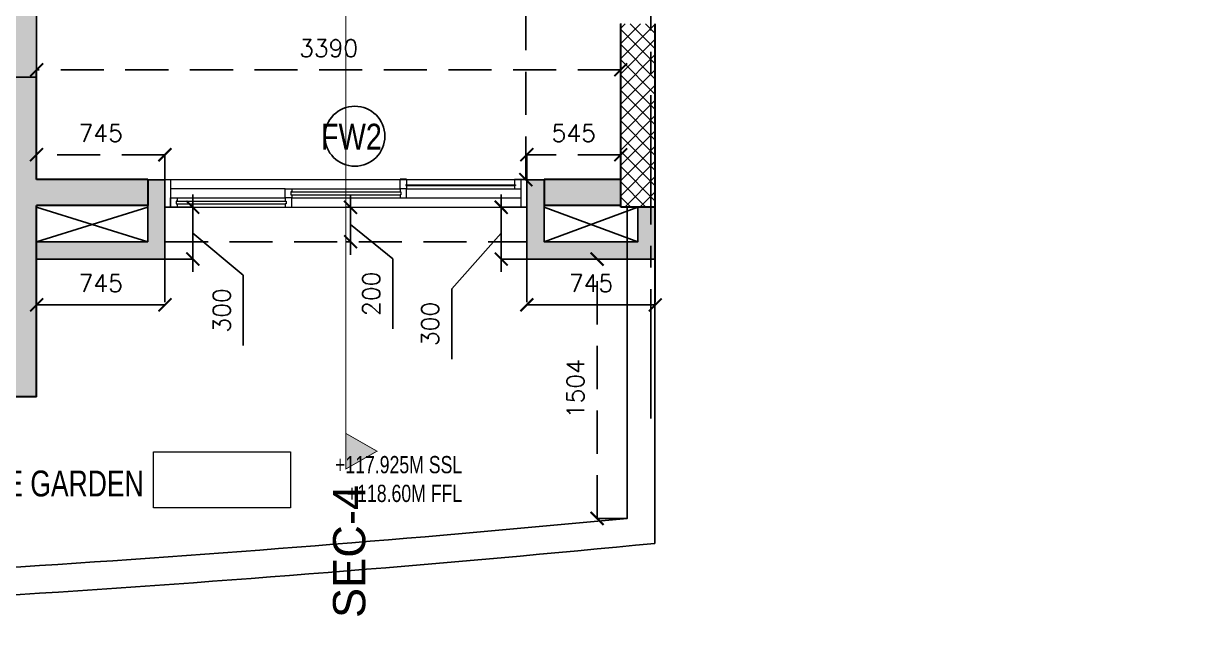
# Model space of a CAD drawing. Header units: millimetres. Extents: x 1180970 to 1231451, y -5737889 to -5695638.
# Drawn here: x 1213337 to 1220212, y -5729997 to -5726520 of the extents above; entities that cross this region are included whole.
import ezdxf
from ezdxf.enums import TextEntityAlignment as Align

# ---------------------------------------------------------------- set-up
doc = ezdxf.new("R2010")
doc.units = ezdxf.units.MM
doc.header["$LTSCALE"] = 1000
doc.header["$MEASUREMENT"] = 0
for name, pattern in [('1BHK-A$0$AUDIT_D_120904163729-0', [0]), ('AUDIT_D_120904163729-0', [0]), ('T8(T9 IS SIMILAR) - GROUND FLOOR - DIMENSION & TEXTING$0$HIDDEN', [0.375, 0.25, -0.125]), ('T8(T9 IS SIMILAR) - GROUND FLOOR ELEVATION$0$AUDIT_D_120904163729-0', [0]), ('T8(T9 IS SIMILAR) - GROUND FLOOR ELEVATION$1$HIDDEN', [0.375, 0.25, -0.125]), ('T8_PROFILE SECTIONS$0$HIDDEN', [0.375, 0.25, -0.125]), ('T8_PROFILE SECTIONS$0$PHANTOM2', [1.25, 0.625, -0.125, 0.125, -0.125, 0.125, -0.125]), ('T8_REFUGE COLUMNS$0$CENTER2', [1.125, 0.75, -0.125, 0.125, -0.125])]:
    doc.linetypes.add(name, pattern=pattern)
doc.layers.get('0').update_dxf_attribs({"linetype": 'AUDIT_D_120904163729-0'})
for name, color, linetype, lineweight in [('$0$a-Text', 4, 'Continuous', 0), ('1BHK-A$0$A-WALL- 160', 6, 'Continuous', 30), ('1BHK-A$0$Window', 4, 'Continuous', 20), ('T8(T9 IS SIMILAR) - GROUND FLOOR - DIMENSION & TEXTING$0$R0-18-10-2014-T1-1st Podium Floor Plan$0$Text', 2, 'Continuous', 0), ('T8(T9 IS SIMILAR) - GROUND FLOOR$0$D&W', 8, 'Continuous', 25)]:
    doc.layers.add(name, color=color, linetype=linetype, lineweight=lineweight)
for name, color, linetype in [('1BHK-A$0$A-HATCH -160', 251, '1BHK-A$0$AUDIT_D_120904163729-0'), ('A-GARDEN PARTITION', 1, 'Continuous'), ('T8(T9 IS SIMILAR) - GROUND FLOOR - DIMENSION & TEXTING$0$A-DIMENSIONS', 2, 'T8(T9 IS SIMILAR) - GROUND FLOOR - DIMENSION & TEXTING$0$HIDDEN'), ('T8(T9 IS SIMILAR) - GROUND FLOOR - DIMENSION & TEXTING$0$a-window-no', 125, 'Continuous'), ('T8(T9 IS SIMILAR) - GROUND FLOOR ELEVATION$0$A-DIM', 1, 'T8(T9 IS SIMILAR) - GROUND FLOOR ELEVATION$0$AUDIT_D_120904163729-0'), ('T8(T9 IS SIMILAR) - GROUND FLOOR ELEVATION$0$A-WALL HATCH', 252, 'T8(T9 IS SIMILAR) - GROUND FLOOR ELEVATION$0$AUDIT_D_120904163729-0'), ('T8(T9 IS SIMILAR) - GROUND FLOOR ELEVATION$0$A-WALL-FEATURES', 6, 'T8(T9 IS SIMILAR) - GROUND FLOOR ELEVATION$0$AUDIT_D_120904163729-0'), ('T8_PROFILE SECTIONS$0$A-PROFILE SECTIONS', 81, 'T8_PROFILE SECTIONS$0$PHANTOM2'), ('T8_REFUGE COLUMNS$0$A-CENTERLINE', 193, 'T8_REFUGE COLUMNS$0$CENTER2'), ('T8_REFUGE COLUMNS$0$A-RCC COLS', 3, 'Continuous')]:
    doc.layers.add(name, color=color, linetype=linetype)
doc.layers.add('T8_REFUGE COLUMNS$0$COL-HATCH', color=7, linetype='Continuous', lineweight=25, true_color=0xa3a3a3)
doc.styles.add('$0$ARIAL ARROW', font='swisscl.ttf')
doc.styles.add('T8(T9 IS SIMILAR) - GROUND FLOOR - DIMENSION & TEXTING$0$ARIAL ARROW', font='swisscl.ttf')
doc.styles.add('T8(T9 IS SIMILAR) - GROUND FLOOR - DIMENSION & TEXTING$0$LODHA STANDERD', font='sanss___.ttf')
doc.styles.add('T8(T9 IS SIMILAR) - GROUND FLOOR - DIMENSION & TEXTING$0$Romans 1', font='romans.shx', dxfattribs={"height": 100})
doc.styles.add('T8(T9 IS SIMILAR) - GROUND FLOOR ELEVATION$0$Romans 1', font='romans.shx', dxfattribs={"height": 100})
doc.styles.add('T8_PROFILE SECTIONS$0$arial', font='sanss___.ttf')
doc.dimstyles.new('T8(T9 IS SIMILAR) - GROUND FLOOR - DIMENSION & TEXTING$0$ALPINE S', dxfattribs={"dimscale": 0, "dimtxt": 100, "dimasz": 75, "dimexe": 0, "dimexo": 0, "dimgap": 75, "dimtad": 1, "dimdec": 0, "dimzin": 0, "dimdsep": 46, "dimtxsty": 'T8(T9 IS SIMILAR) - GROUND FLOOR - DIMENSION & TEXTING$0$Romans 1', "dimblk": 'T8(T9 IS SIMILAR) - GROUND FLOOR - DIMENSION & TEXTING$0$_ArchTick', "dimcen": 0.09, "dimclrd": 256, "dimclre": 256, "dimclrt": 7, "dimadec": 0, "dimazin": 0, "dimtfac": 1, "dimtdec": 0, "dimtofl": 0, "dimtmove": 1, "dimatfit": 0, "dimldrblk": 'T8(T9 IS SIMILAR) - GROUND FLOOR - DIMENSION & TEXTING$0$_Open90', "dimfxl": 1, "dimtolj": 1, "dimtzin": 0, "dimarcsym": 0})
doc.dimstyles.new('T8(T9 IS SIMILAR) - GROUND FLOOR ELEVATION$0$ALPINE S', dxfattribs={"dimscale": 0, "dimtxt": 100, "dimasz": 75, "dimexe": 0, "dimexo": 0, "dimgap": 75, "dimtad": 1, "dimdec": 0, "dimzin": 0, "dimdsep": 46, "dimtxsty": 'T8(T9 IS SIMILAR) - GROUND FLOOR ELEVATION$0$Romans 1', "dimblk": 'T8(T9 IS SIMILAR) - GROUND FLOOR ELEVATION$0$_ArchTick', "dimcen": 0.09, "dimclrd": 256, "dimclre": 256, "dimclrt": 7, "dimadec": 0, "dimazin": 0, "dimtfac": 1, "dimtdec": 0, "dimtofl": 0, "dimtmove": 1, "dimatfit": 0, "dimldrblk": 'T8(T9 IS SIMILAR) - GROUND FLOOR ELEVATION$0$_Open90', "dimfxl": 1, "dimtolj": 1, "dimtzin": 0, "dimarcsym": 0})

# ---------------------------------------------------------------- blocks, each defined once
blk = doc.blocks.new('1BHK-A$0$2100')
at = {"layer": '1BHK-A$0$Window', "color": 1, "lineweight": 13}
for p, q in [((1150876.5, -5693344.1), (1148842.5, -5693344.1)), ((1149507.5, -5693344.1), (1148880, -5693344.1)), ((1149507.5, -5693397.4), (1148880, -5693397.4)), ((1150173.7, -5693397.4), (1149545, -5693397.4)), ((1150211.2, -5693397.4), (1150876.5, -5693397.4)), ((1149507.5, -5693450.8), (1148842.5, -5693450.8)), ((1150173.7, -5693450.8), (1149545, -5693450.8)), ((1150839, -5693450.8), (1150211.2, -5693450.8)), ((1150173.7, -5693504.1), (1148842.5, -5693504.1)), ((1150839, -5693504.1), (1150211.2, -5693504.1))]:
    blk.add_line(p, q, dxfattribs=at)
at = {"layer": '1BHK-A$0$Window', "color": 5, "lineweight": 13}
for p, q in [((1149507.5, -5693374.4), (1148880, -5693374.4)), ((1149507.5, -5693378.9), (1148880, -5693378.9)), ((1150173.7, -5693416), (1149545, -5693416)), ((1150173.7, -5693432.2), (1149545, -5693432.2)), ((1150839, -5693469.3), (1150211.2, -5693469.3)), ((1150839, -5693485.5), (1150211.2, -5693485.5))]:
    blk.add_line(p, q, dxfattribs=at)
at = {"layer": '1BHK-A$0$Window', "color": 4, "lineweight": 13}
for points in [[(1148842.5, -5693344.1), (1148809.5, -5693344.1), (1148809.5, -5693504.1), (1148842.5, -5693504.1)], [(1148880, -5693378.9), (1148880, -5693397.4), (1148842.5, -5693397.4), (1148842.5, -5693344.1), (1148880, -5693344.1), (1148880, -5693374.4), (1148875.5, -5693374.4), (1148875.5, -5693378.9)], [(1149507.5, -5693378.9), (1149507.5, -5693397.4), (1149545, -5693397.4), (1149545, -5693344.1), (1149507.5, -5693344.1), (1149507.5, -5693374.4), (1149512, -5693374.4), (1149512, -5693378.9)], [(1150909.5, -5693344.1), (1150876.5, -5693344.1), (1150876.5, -5693504.1), (1150909.5, -5693504.1)], [(1149545, -5693432.2), (1149545, -5693450.8), (1149507.5, -5693450.8), (1149507.5, -5693397.4), (1149545, -5693397.4), (1149545, -5693416), (1149540.5, -5693416), (1149540.5, -5693432.2)], [(1150173.7, -5693432.2), (1150173.7, -5693450.8), (1150211.2, -5693450.8), (1150211.2, -5693397.4), (1150173.7, -5693397.4), (1150173.7, -5693416), (1150178.2, -5693416), (1150178.2, -5693432.2)], [(1150211.2, -5693485.5), (1150211.2, -5693504.1), (1150173.7, -5693504.1), (1150173.7, -5693450.8), (1150211.2, -5693450.8), (1150211.2, -5693469.3), (1150206.7, -5693469.3), (1150206.7, -5693485.5)], [(1150839, -5693485.5), (1150839, -5693504.1), (1150876.5, -5693504.1), (1150876.5, -5693450.8), (1150839, -5693450.8), (1150839, -5693469.3), (1150843.5, -5693469.3), (1150843.5, -5693485.5)]]:
    blk.add_lwpolyline(points, close=True, dxfattribs=at)
blk = doc.blocks.new('1BHK-A')
at = {"layer": '1BHK-A$0$A-HATCH -160', "linetype": 'ByBlock'}
h = blk.add_hatch(dxfattribs=at)
h.set_pattern_fill('HEX', color=256, scale=150)
h.paths.add_polyline_path([(1144639.9, -5727571.2), (1144639.7, -5727421.2), (1144639.8, -5727421.2), (1144639.8, -5726805.6), (1144799.8, -5726805.6), (1144799.5, -5728524.6), (1145269.9, -5728524.6), (1145269.9, -5728684.6), (1144639.5, -5728684.6), (1144639.7, -5727571.2)])
h.paths.add_polyline_path([(1147369.9, -5728524.6), (1147999.5, -5728524.6), (1147999.5, -5728684.6), (1147369.9, -5728684.6)])
h.paths.add_polyline_path([(1148299.5, -5724624.6), (1150189.8, -5724624.6), (1150189.8, -5722879.6), (1150039.8, -5722879.6), (1150039.8, -5724474.5), (1148299.5, -5724474.5)])
h.paths.add_polyline_path([(1150039.7, -5719224.6), (1150189.8, -5719224.6), (1150189.8, -5721774.6), (1150039.7, -5721774.6)])
h.paths.add_polyline_path([(1144599.6, -5723174.6), (1144759.6, -5723174.6), (1144759.6, -5723314.6), (1145789.5, -5723314.6), (1145789.5, -5723174.6), (1145949.5, -5723174.6), (1145949.5, -5723474.6), (1144599.6, -5723474.4)])
h.paths.add_polyline_path([(1144599.6, -5721924.6), (1144759.6, -5721924.6), (1144759.6, -5722524.6), (1144599.6, -5722524.6)])
h.paths.add_polyline_path([(1145549.4, -5721834.8), (1145789.5, -5721834.8), (1145789.5, -5722524.6), (1145949.5, -5722524.6), (1145949.5, -5721924.7), (1145789.5, -5721924.5), (1145789.5, -5721674.6), (1145549.4, -5721674.6)])
h = blk.add_hatch(dxfattribs=at)
h.set_pattern_fill('ANSI37', color=256, scale=500)
h.set_pattern_definition([(45, (0, -0.906), (-44.1941738, 44.1941738), []), (135, (0, -0.906), (-44.1941738, -44.1941738), [])])
h.paths.add_polyline_path([(1141249.5, -5723474.6), (1141899.2, -5723474.6), (1141899.2, -5723274.6), (1141249.5, -5723274.6)])
h.paths.add_polyline_path([(1141049.8, -5726520.2), (1141249.8, -5726520.2), (1141249.8, -5727581.2), (1141049.8, -5727581.2)])
h.paths.add_polyline_path([(1148199.5, -5727009.5), (1147999.5, -5727009.5), (1147999.5, -5728684.6), (1148199.5, -5728684.6)])
h = blk.add_hatch(dxfattribs=at)
h.set_pattern_fill('HEX', color=256, scale=150)
h.set_pattern_definition([(0, (-9e-05, 0.28), (0, 32.47595264), [18.75, -37.5]), (120, (-9e-05, 0.28), (-28.125, -16.23797632), [18.75, -37.5]), (60, (18.75, 0.28), (-28.125, 16.23797632), [18.75, -37.5])])
h.paths.add_polyline_path([(1143995, -5727424), (1144639.8, -5727424), (1144639.8, -5727574), (1143995, -5727574)])
h.paths.add_polyline_path([(1141695, -5727424), (1141249.5, -5727424), (1141249.5, -5727574), (1141695, -5727574)])
at = {"layer": '1BHK-A$0$A-WALL- 160', "linetype": 'ByBlock'}
for p, q in [((1141049.5, -5727584, 0.7), (1141049.5, -5726520.2)), ((1141249.5, -5727584, 0.7), (1141249.5, -5726520.2)), ((1144639.8, -5727424), (1144639.8, -5726805.6)), ((1141249.5, -5727424), (1141695, -5727424)), ((1141695, -5727424), (1141695, -5727574)), ((1142493, -5727424), (1142530.5, -5727424)), ((1143995, -5727424), (1144639.8, -5727424)), ((1143995, -5727424), (1143995.1, -5727574)), ((1141049.5, -5727584, 0.7), (1141249.5, -5727584, 0.7)), ((1141249.5, -5727574, 0.7), (1141695, -5727574)), ((1143995.1, -5727574), (1144639.5, -5727574)), ((1144639.5, -5728684.6), (1144639.5, -5727574)), ((1144639.5, -5728684.6), (1145269.9, -5728684.6))]:
    blk.add_line(p, q, dxfattribs=at)
blk.add_blockref('1BHK-A$0$2100', (-7014.5, -34079.9, 0.7), dxfattribs=at)
blk = doc.blocks.new('T8_REFUGE COLUMNS')
at = {"layer": 'T8_REFUGE COLUMNS$0$COL-HATCH', "linetype": 'ByBlock'}
h = blk.add_hatch(color=256, dxfattribs=at)
h.dxf.hatch_style = 1
h.paths.add_polyline_path([(1213162.1, -5726829.9), (1213412.1, -5726829.9), (1213412.1, -5724474.9), (1213162.1, -5724474.9)])
at = {"layer": 'T8_REFUGE COLUMNS$0$A-CENTERLINE'}
blk.add_line((1216977.1, -5728808.5), (1216977.1, -5698299.6), dxfattribs=at)
at = {"layer": 'T8_REFUGE COLUMNS$0$A-RCC COLS', "linetype": 'ByBlock'}
blk.add_lwpolyline([(1213162.1, -5726829.9), (1213412.1, -5726829.9), (1213412.1, -5724474.9), (1213162.1, -5724474.9)], close=True, dxfattribs=at)
blk = doc.blocks.new('T8(T9 IS SIMILAR) - GROUND FLOOR ELEVATION$0$_ArchTick')
at = {"color": 0, "linetype": 'ByBlock', "const_width": 0.15}
blk.add_lwpolyline([(-0.5, -0.5), (0.5, 0.5)], dxfattribs=at)
blk = doc.blocks.new('*D352')
at = {"layer": 'T8(T9 IS SIMILAR) - GROUND FLOOR ELEVATION$0$A-DIM', "lineweight": -2, "transparency": 16777216}
for p, q in [((1214318.2, -5727584.6), (1214318.2, -5727509.6)), ((1214318.2, -5727884.6), (1214318.2, -5727584.6)), ((1214318.2, -5727734.6), (1214611.7, -5727979)), ((1214318.2, -5727884.6), (1214318.2, -5727959.6)), ((1214611.7, -5727979), (1214611.7, -5728386.1))]:
    blk.add_line(p, q, dxfattribs=at)
at = {"layer": 'T8(T9 IS SIMILAR) - GROUND FLOOR ELEVATION$0$A-DIM', "linetype": 'T8(T9 IS SIMILAR) - GROUND FLOOR ELEVATION$1$HIDDEN', "lineweight": -2, "transparency": 16777216}
for p, q in [((1214156.8, -5727584.6), (1214318.2, -5727584.6)), ((1214156.8, -5727884.6), (1214318.2, -5727884.6))]:
    blk.add_line(p, q, dxfattribs=at)
at = {"layer": 'T8(T9 IS SIMILAR) - GROUND FLOOR ELEVATION$0$A-DIM', "linetype": 'ByBlock', "lineweight": -2, "transparency": 16777216, "xscale": 75, "yscale": 75, "zscale": 75}
for p, rotation in [((1214318.2, -5727584.6), 270), ((1214318.2, -5727884.6), 90)]:
    blk.add_blockref('T8(T9 IS SIMILAR) - GROUND FLOOR ELEVATION$0$_ArchTick', p, dxfattribs=dict(at, rotation=rotation))
at = {"layer": 'T8(T9 IS SIMILAR) - GROUND FLOOR ELEVATION$0$A-DIM', "color": 7, "linetype": 'ByBlock', "transparency": 16777216, "insert": (1214486.7, -5728182.6), "char_height": 100, "attachment_point": 5, "rotation": 90, "style": 'T8(T9 IS SIMILAR) - GROUND FLOOR ELEVATION$0$Romans 1'}
blk.add_mtext('\\A1;300', dxfattribs=at)
blk = doc.blocks.new('T8(T9 IS SIMILAR) - GROUND FLOOR ELEVATION$0$_Open90')
at = {"color": 0, "linetype": 'ByBlock', "lineweight": -2}
for p, q in [((0, 0), (-1, 0)), ((-0.5, 0.5), (0, 0)), ((0, 0), (-0.5, -0.5))]:
    blk.add_line(p, q, dxfattribs=at)
blk = doc.blocks.new('*D353')
at = {"layer": 'T8(T9 IS SIMILAR) - GROUND FLOOR ELEVATION$0$A-DIM', "lineweight": -2, "transparency": 16777216}
for p, q in [((1215233.8, -5727584.6), (1215233.8, -5727509.6)), ((1215233.8, -5727784.6), (1215233.8, -5727584.6)), ((1215233.8, -5727684.6), (1215479.2, -5727882.7)), ((1215233.8, -5727784.6), (1215233.8, -5727859.6)), ((1215479.2, -5727882.7), (1215479.2, -5728289.8))]:
    blk.add_line(p, q, dxfattribs=at)
at = {"layer": 'T8(T9 IS SIMILAR) - GROUND FLOOR ELEVATION$0$A-DIM', "linetype": 'T8(T9 IS SIMILAR) - GROUND FLOOR ELEVATION$1$HIDDEN', "lineweight": -2, "transparency": 16777216}
for p, q in [((1215206.8, -5727584.6), (1215233.8, -5727584.6)), ((1215206.8, -5727784.6), (1215233.8, -5727784.6))]:
    blk.add_line(p, q, dxfattribs=at)
at = {"layer": 'T8(T9 IS SIMILAR) - GROUND FLOOR ELEVATION$0$A-DIM', "linetype": 'ByBlock', "lineweight": -2, "transparency": 16777216, "xscale": 75, "yscale": 75, "zscale": 75}
for p, rotation in [((1215233.8, -5727584.6), 270), ((1215233.8, -5727784.6), 90)]:
    blk.add_blockref('T8(T9 IS SIMILAR) - GROUND FLOOR ELEVATION$0$_ArchTick', p, dxfattribs=dict(at, rotation=rotation))
at = {"layer": 'T8(T9 IS SIMILAR) - GROUND FLOOR ELEVATION$0$A-DIM', "color": 7, "linetype": 'ByBlock', "transparency": 16777216, "insert": (1215354.2, -5728086.2), "char_height": 100, "attachment_point": 5, "rotation": 90, "style": 'T8(T9 IS SIMILAR) - GROUND FLOOR ELEVATION$0$Romans 1'}
blk.add_mtext('\\A1;200', dxfattribs=at)
blk = doc.blocks.new('*D354')
at = {"layer": 'T8(T9 IS SIMILAR) - GROUND FLOOR ELEVATION$0$A-DIM', "linetype": 'T8(T9 IS SIMILAR) - GROUND FLOOR ELEVATION$1$HIDDEN', "lineweight": -2, "transparency": 16777216}
for p, q in [((1213412.3, -5727884.6), (1213412.3, -5728150.3)), ((1214156.8, -5727884.6), (1214156.8, -5728150.3))]:
    blk.add_line(p, q, dxfattribs=at)
at = {"layer": 'T8(T9 IS SIMILAR) - GROUND FLOOR ELEVATION$0$A-DIM', "lineweight": -2, "transparency": 16777216}
blk.add_line((1213412.3, -5728150.3), (1214156.8, -5728150.3), dxfattribs=at)
at = {"layer": 'T8(T9 IS SIMILAR) - GROUND FLOOR ELEVATION$0$A-DIM', "linetype": 'ByBlock', "lineweight": -2, "transparency": 16777216, "xscale": 75, "yscale": 75, "zscale": 75, "rotation": 180}
blk.add_blockref('T8(T9 IS SIMILAR) - GROUND FLOOR ELEVATION$0$_ArchTick', (1213412.3, -5728150.3), dxfattribs=at)
at = {"layer": 'T8(T9 IS SIMILAR) - GROUND FLOOR ELEVATION$0$A-DIM', "linetype": 'ByBlock', "lineweight": -2, "transparency": 16777216, "xscale": 75, "yscale": 75, "zscale": 75}
blk.add_blockref('T8(T9 IS SIMILAR) - GROUND FLOOR ELEVATION$0$_ArchTick', (1214156.8, -5728150.3), dxfattribs=at)
at = {"layer": 'T8(T9 IS SIMILAR) - GROUND FLOOR ELEVATION$0$A-DIM', "color": 7, "linetype": 'ByBlock', "transparency": 16777216, "insert": (1213784.5, -5728025.3), "char_height": 100, "attachment_point": 5, "style": 'T8(T9 IS SIMILAR) - GROUND FLOOR ELEVATION$0$Romans 1'}
blk.add_mtext('\\A1;745', dxfattribs=at)
blk = doc.blocks.new('*D355')
at = {"layer": 'T8(T9 IS SIMILAR) - GROUND FLOOR ELEVATION$0$A-DIM', "linetype": 'T8(T9 IS SIMILAR) - GROUND FLOOR ELEVATION$1$HIDDEN', "lineweight": -2, "transparency": 16777216}
for p, q in [((1216256.8, -5727884.6), (1216256.8, -5728150.3)), ((1217001.9, -5727884.6), (1217001.9, -5728150.3))]:
    blk.add_line(p, q, dxfattribs=at)
at = {"layer": 'T8(T9 IS SIMILAR) - GROUND FLOOR ELEVATION$0$A-DIM', "lineweight": -2, "transparency": 16777216}
blk.add_line((1216256.8, -5728150.3), (1217001.9, -5728150.3), dxfattribs=at)
at = {"layer": 'T8(T9 IS SIMILAR) - GROUND FLOOR ELEVATION$0$A-DIM', "linetype": 'ByBlock', "lineweight": -2, "transparency": 16777216, "xscale": 75, "yscale": 75, "zscale": 75, "rotation": 180}
blk.add_blockref('T8(T9 IS SIMILAR) - GROUND FLOOR ELEVATION$0$_ArchTick', (1216256.8, -5728150.3), dxfattribs=at)
at = {"layer": 'T8(T9 IS SIMILAR) - GROUND FLOOR ELEVATION$0$A-DIM', "linetype": 'ByBlock', "lineweight": -2, "transparency": 16777216, "xscale": 75, "yscale": 75, "zscale": 75}
blk.add_blockref('T8(T9 IS SIMILAR) - GROUND FLOOR ELEVATION$0$_ArchTick', (1217001.9, -5728150.3), dxfattribs=at)
at = {"layer": 'T8(T9 IS SIMILAR) - GROUND FLOOR ELEVATION$0$A-DIM', "color": 7, "linetype": 'ByBlock', "transparency": 16777216, "insert": (1216629.4, -5728025.3), "char_height": 100, "attachment_point": 5, "style": 'T8(T9 IS SIMILAR) - GROUND FLOOR ELEVATION$0$Romans 1'}
blk.add_mtext('\\A1;745', dxfattribs=at)
blk = doc.blocks.new('*D356')
at = {"layer": 'T8(T9 IS SIMILAR) - GROUND FLOOR ELEVATION$0$A-DIM', "lineweight": -2, "transparency": 16777216}
for p, q in [((1216108.5, -5727584.6), (1216108.5, -5727509.6)), ((1216108.5, -5727584.6), (1216108.5, -5727884.6)), ((1216108.5, -5727734.6), (1215821, -5728057.6)), ((1216108.5, -5727884.6), (1216108.5, -5727959.6)), ((1215821, -5728057.6), (1215821, -5728464.7))]:
    blk.add_line(p, q, dxfattribs=at)
at = {"layer": 'T8(T9 IS SIMILAR) - GROUND FLOOR ELEVATION$0$A-DIM', "linetype": 'T8(T9 IS SIMILAR) - GROUND FLOOR ELEVATION$1$HIDDEN', "lineweight": -2, "transparency": 16777216}
for p, q in [((1216256.8, -5727584.6), (1216108.5, -5727584.6)), ((1216256.8, -5727884.6), (1216108.5, -5727884.6))]:
    blk.add_line(p, q, dxfattribs=at)
at = {"layer": 'T8(T9 IS SIMILAR) - GROUND FLOOR ELEVATION$0$A-DIM', "linetype": 'ByBlock', "lineweight": -2, "transparency": 16777216, "xscale": 75, "yscale": 75, "zscale": 75}
for p, rotation in [((1216108.5, -5727584.6), 270), ((1216108.5, -5727884.6), 90)]:
    blk.add_blockref('T8(T9 IS SIMILAR) - GROUND FLOOR ELEVATION$0$_ArchTick', p, dxfattribs=dict(at, rotation=rotation))
at = {"layer": 'T8(T9 IS SIMILAR) - GROUND FLOOR ELEVATION$0$A-DIM', "color": 7, "linetype": 'ByBlock', "transparency": 16777216, "insert": (1215696, -5728261.1), "char_height": 100, "attachment_point": 5, "rotation": 90, "style": 'T8(T9 IS SIMILAR) - GROUND FLOOR ELEVATION$0$Romans 1'}
blk.add_mtext('\\A1;300', dxfattribs=at)
blk = doc.blocks.new('T8(T9 IS SIMILAR) - GROUND FLOOR - DIMENSION & TEXTING$0$_ArchTick')
at = {"color": 0, "linetype": 'ByBlock', "const_width": 0.15}
blk.add_lwpolyline([(-0.5, -0.5), (0.5, 0.5)], dxfattribs=at)
blk = doc.blocks.new('*D740')
at = {"layer": 'T8(T9 IS SIMILAR) - GROUND FLOOR - DIMENSION & TEXTING$0$A-DIMENSIONS', "linetype": 'T8(T9 IS SIMILAR) - GROUND FLOOR - DIMENSION & TEXTING$0$HIDDEN', "lineweight": -2, "transparency": 16777216}
for p, q in [((1216256.9, -5727424.3), (1216256.9, -5727279.7)), ((1216802, -5727424.3), (1216802, -5727279.7))]:
    blk.add_line(p, q, dxfattribs=at)
at = {"layer": 'T8(T9 IS SIMILAR) - GROUND FLOOR - DIMENSION & TEXTING$0$A-DIMENSIONS', "lineweight": -2, "transparency": 16777216}
blk.add_line((1216802, -5727279.7), (1216256.9, -5727279.7), dxfattribs=at)
at = {"layer": 'T8(T9 IS SIMILAR) - GROUND FLOOR - DIMENSION & TEXTING$0$A-DIMENSIONS', "linetype": 'ByBlock', "lineweight": -2, "transparency": 16777216, "xscale": 75, "yscale": 75, "zscale": 75, "rotation": 180}
blk.add_blockref('T8(T9 IS SIMILAR) - GROUND FLOOR - DIMENSION & TEXTING$0$_ArchTick', (1216256.9, -5727279.7), dxfattribs=at)
at = {"layer": 'T8(T9 IS SIMILAR) - GROUND FLOOR - DIMENSION & TEXTING$0$A-DIMENSIONS', "linetype": 'ByBlock', "lineweight": -2, "transparency": 16777216, "xscale": 75, "yscale": 75, "zscale": 75}
blk.add_blockref('T8(T9 IS SIMILAR) - GROUND FLOOR - DIMENSION & TEXTING$0$_ArchTick', (1216802, -5727279.7), dxfattribs=at)
at = {"layer": 'T8(T9 IS SIMILAR) - GROUND FLOOR - DIMENSION & TEXTING$0$A-DIMENSIONS', "color": 7, "linetype": 'ByBlock', "transparency": 16777216, "insert": (1216529.4, -5727154.7), "char_height": 100, "attachment_point": 5, "style": 'T8(T9 IS SIMILAR) - GROUND FLOOR - DIMENSION & TEXTING$0$Romans 1'}
blk.add_mtext('\\A1;545', dxfattribs=at)
blk = doc.blocks.new('T8(T9 IS SIMILAR) - GROUND FLOOR - DIMENSION & TEXTING$0$_Open90')
at = {"color": 0, "linetype": 'ByBlock', "lineweight": -2}
for p, q in [((0, 0), (-1, 0)), ((-0.5, 0.5), (0, 0)), ((0, 0), (-0.5, -0.5))]:
    blk.add_line(p, q, dxfattribs=at)
blk = doc.blocks.new('*D741')
at = {"layer": 'T8(T9 IS SIMILAR) - GROUND FLOOR - DIMENSION & TEXTING$0$A-DIMENSIONS', "linetype": 'T8(T9 IS SIMILAR) - GROUND FLOOR - DIMENSION & TEXTING$0$HIDDEN', "lineweight": -2, "transparency": 16777216}
for p, q in [((1213412, -5727424.3), (1213412, -5727279.7)), ((1214156.9, -5727424.3), (1214156.9, -5727279.7))]:
    blk.add_line(p, q, dxfattribs=at)
at = {"layer": 'T8(T9 IS SIMILAR) - GROUND FLOOR - DIMENSION & TEXTING$0$A-DIMENSIONS', "lineweight": -2, "transparency": 16777216}
blk.add_line((1214156.9, -5727279.7), (1213412, -5727279.7), dxfattribs=at)
at = {"layer": 'T8(T9 IS SIMILAR) - GROUND FLOOR - DIMENSION & TEXTING$0$A-DIMENSIONS', "linetype": 'ByBlock', "lineweight": -2, "transparency": 16777216, "xscale": 75, "yscale": 75, "zscale": 75, "rotation": 180}
blk.add_blockref('T8(T9 IS SIMILAR) - GROUND FLOOR - DIMENSION & TEXTING$0$_ArchTick', (1213412, -5727279.7), dxfattribs=at)
at = {"layer": 'T8(T9 IS SIMILAR) - GROUND FLOOR - DIMENSION & TEXTING$0$A-DIMENSIONS', "linetype": 'ByBlock', "lineweight": -2, "transparency": 16777216, "xscale": 75, "yscale": 75, "zscale": 75}
blk.add_blockref('T8(T9 IS SIMILAR) - GROUND FLOOR - DIMENSION & TEXTING$0$_ArchTick', (1214156.9, -5727279.7), dxfattribs=at)
at = {"layer": 'T8(T9 IS SIMILAR) - GROUND FLOOR - DIMENSION & TEXTING$0$A-DIMENSIONS', "color": 7, "linetype": 'ByBlock', "transparency": 16777216, "insert": (1213784.4, -5727154.7), "char_height": 100, "attachment_point": 5, "style": 'T8(T9 IS SIMILAR) - GROUND FLOOR - DIMENSION & TEXTING$0$Romans 1'}
blk.add_mtext('\\A1;745', dxfattribs=at)
blk = doc.blocks.new('*D742')
at = {"layer": 'T8(T9 IS SIMILAR) - GROUND FLOOR - DIMENSION & TEXTING$0$A-DIMENSIONS', "linetype": 'T8(T9 IS SIMILAR) - GROUND FLOOR - DIMENSION & TEXTING$0$HIDDEN', "lineweight": -2, "transparency": 16777216}
for p, q in [((1213412, -5726519.3), (1213412, -5726787.5)), ((1216802, -5726519.3), (1216802, -5726787.5))]:
    blk.add_line(p, q, dxfattribs=at)
at = {"layer": 'T8(T9 IS SIMILAR) - GROUND FLOOR - DIMENSION & TEXTING$0$A-DIMENSIONS', "lineweight": -2, "transparency": 16777216}
blk.add_line((1216802, -5726787.5), (1213412, -5726787.5), dxfattribs=at)
at = {"layer": 'T8(T9 IS SIMILAR) - GROUND FLOOR - DIMENSION & TEXTING$0$A-DIMENSIONS', "linetype": 'ByBlock', "lineweight": -2, "transparency": 16777216, "xscale": 75, "yscale": 75, "zscale": 75, "rotation": 180}
blk.add_blockref('T8(T9 IS SIMILAR) - GROUND FLOOR - DIMENSION & TEXTING$0$_ArchTick', (1213412, -5726787.5), dxfattribs=at)
at = {"layer": 'T8(T9 IS SIMILAR) - GROUND FLOOR - DIMENSION & TEXTING$0$A-DIMENSIONS', "linetype": 'ByBlock', "lineweight": -2, "transparency": 16777216, "xscale": 75, "yscale": 75, "zscale": 75}
blk.add_blockref('T8(T9 IS SIMILAR) - GROUND FLOOR - DIMENSION & TEXTING$0$_ArchTick', (1216802, -5726787.5), dxfattribs=at)
at = {"layer": 'T8(T9 IS SIMILAR) - GROUND FLOOR - DIMENSION & TEXTING$0$A-DIMENSIONS', "color": 7, "linetype": 'ByBlock', "transparency": 16777216, "insert": (1215107, -5726662.5), "char_height": 100, "attachment_point": 5, "style": 'T8(T9 IS SIMILAR) - GROUND FLOOR - DIMENSION & TEXTING$0$Romans 1'}
blk.add_mtext('\\A1;3390', dxfattribs=at)
blk = doc.blocks.new('*D743')
at = {"layer": 'T8(T9 IS SIMILAR) - GROUND FLOOR - DIMENSION & TEXTING$0$A-DIMENSIONS', "linetype": 'T8(T9 IS SIMILAR) - GROUND FLOOR - DIMENSION & TEXTING$0$HIDDEN', "lineweight": -2, "transparency": 16777216}
for p, q in [((1216152.2, -5723474), (1216251.2, -5723474)), ((1216223.9, -5727424.3), (1216251.2, -5727424.3))]:
    blk.add_line(p, q, dxfattribs=at)
at = {"layer": 'T8(T9 IS SIMILAR) - GROUND FLOOR - DIMENSION & TEXTING$0$A-DIMENSIONS', "lineweight": -2, "transparency": 16777216}
blk.add_line((1216251.2, -5727424.3), (1216251.2, -5723474), dxfattribs=at)
at = {"layer": 'T8(T9 IS SIMILAR) - GROUND FLOOR - DIMENSION & TEXTING$0$A-DIMENSIONS', "linetype": 'ByBlock', "lineweight": -2, "transparency": 16777216, "xscale": 75, "yscale": 75, "zscale": 75}
for p, rotation in [((1216251.2, -5723474), 90), ((1216251.2, -5727424.3), 270)]:
    blk.add_blockref('T8(T9 IS SIMILAR) - GROUND FLOOR - DIMENSION & TEXTING$0$_ArchTick', p, dxfattribs=dict(at, rotation=rotation))
at = {"layer": 'T8(T9 IS SIMILAR) - GROUND FLOOR - DIMENSION & TEXTING$0$A-DIMENSIONS', "color": 7, "linetype": 'ByBlock', "transparency": 16777216, "insert": (1216126.2, -5725449.2), "char_height": 100, "attachment_point": 5, "rotation": 90, "style": 'T8(T9 IS SIMILAR) - GROUND FLOOR - DIMENSION & TEXTING$0$Romans 1'}
blk.add_mtext('\\A1;3950', dxfattribs=at)
blk = doc.blocks.new('T8(T9 IS SIMILAR) - GROUND FLOOR - DIMENSION & TEXTING$0$WINDOW TAG')
at = {"layer": 'T8(T9 IS SIMILAR) - GROUND FLOOR - DIMENSION & TEXTING$0$a-window-no'}
blk.add_circle((0, 0), 174.1, dxfattribs=at)
at = {"layer": 'T8(T9 IS SIMILAR) - GROUND FLOOR - DIMENSION & TEXTING$0$a-window-no', "style": 'T8(T9 IS SIMILAR) - GROUND FLOOR - DIMENSION & TEXTING$0$LODHA STANDERD'}
blk.add_attdef('WINDOW', text='', height=150, dxfattribs=at).set_placement((11.3, 2.8), align=Align.MIDDLE_CENTER)
blk = doc.blocks.new('*D511')
at = {"layer": 'T8(T9 IS SIMILAR) - GROUND FLOOR - DIMENSION & TEXTING$0$A-DIMENSIONS', "linetype": 'T8(T9 IS SIMILAR) - GROUND FLOOR - DIMENSION & TEXTING$0$HIDDEN', "lineweight": -2, "transparency": 16777216}
for p, q in [((1216839.5, -5727884.6), (1216664.4, -5727884.6)), ((1216839.5, -5729388.6), (1216664.4, -5729388.6))]:
    blk.add_line(p, q, dxfattribs=at)
at = {"layer": 'T8(T9 IS SIMILAR) - GROUND FLOOR - DIMENSION & TEXTING$0$A-DIMENSIONS', "lineweight": -2, "transparency": 16777216}
blk.add_line((1216664.4, -5729388.6), (1216664.4, -5727884.6), dxfattribs=at)
at = {"layer": 'T8(T9 IS SIMILAR) - GROUND FLOOR - DIMENSION & TEXTING$0$A-DIMENSIONS', "linetype": 'ByBlock', "lineweight": -2, "transparency": 16777216, "xscale": 75, "yscale": 75, "zscale": 75}
for p, rotation in [((1216664.4, -5727884.6), 90), ((1216664.4, -5729388.6), 270)]:
    blk.add_blockref('T8(T9 IS SIMILAR) - GROUND FLOOR - DIMENSION & TEXTING$0$_ArchTick', p, dxfattribs=dict(at, rotation=rotation))
at = {"layer": 'T8(T9 IS SIMILAR) - GROUND FLOOR - DIMENSION & TEXTING$0$A-DIMENSIONS', "color": 7, "linetype": 'ByBlock', "transparency": 16777216, "insert": (1216539.4, -5728636.6), "char_height": 100, "attachment_point": 5, "rotation": 90, "style": 'T8(T9 IS SIMILAR) - GROUND FLOOR - DIMENSION & TEXTING$0$Romans 1'}
blk.add_mtext('\\A1;1504', dxfattribs=at)
blk = doc.blocks.new('T8_PROFILE SECTIONS$0$MH')
at = {"layer": 'T8_PROFILE SECTIONS$0$A-PROFILE SECTIONS', "linetype": 'T8_PROFILE SECTIONS$0$HIDDEN', "ltscale": 2}
h = blk.add_hatch(color=256, dxfattribs=at)
h.dxf.hatch_style = 1
h.paths.add_polyline_path([(1140339.1, -5697424.8), (1140519.9, -5697528.1), (1140339.1, -5697631.3)])
at = {"layer": 'T8_PROFILE SECTIONS$0$A-PROFILE SECTIONS', "linetype": 'T8_PROFILE SECTIONS$0$HIDDEN', "ltscale": 2, "const_width": 5}
blk.add_lwpolyline([(1140339.1, -5697424.8), (1140339.1, -5697424.8), (1140519.9, -5697528.1), (1140339.1, -5697631.3)], close=True, dxfattribs=at)
blk.add_lwpolyline([(1140339.1, -5697424.8), (1140339.1, -5700565.7)], dxfattribs=at)
blk = doc.blocks.new('PROFILE SECTION LINE T9')
at = {"layer": 'T8_PROFILE SECTIONS$0$A-PROFILE SECTIONS', "linetype": 'ByBlock', "xscale": -1, "rotation": 180}
blk.add_blockref('T8_PROFILE SECTIONS$0$MH', (-1110850.7, -5714911.2, 0), dxfattribs=at)
at = {"layer": 'T8_PROFILE SECTIONS$0$A-PROFILE SECTIONS', "linetype": 'ByBlock', "insert": (29413.9, -17579.2, 0), "char_height": 187.5, "attachment_point": 3, "rotation": 90, "style": 'T8_PROFILE SECTIONS$0$arial'}
blk.add_mtext_dynamic_manual_height_columns('SEC-4', width=301.334, gutter_width=500, heights=[0], dxfattribs=at)
blk = doc.blocks.new('T8(T9 IS SIMILAR) - GROUND FLOOR ELEVATION')
at = {"layer": 'T8(T9 IS SIMILAR) - GROUND FLOOR ELEVATION$0$A-WALL HATCH', "linetype": 'ByBlock'}
h = blk.add_hatch(dxfattribs=at)
h.set_pattern_fill('ZIGZAG', color=256, scale=250)
h.set_pattern_definition([(0, (0, 0), (31.25, 31.25), [31.25, -31.25]), (90, (31.25, 0), (-31.25, 31.25), [31.25, -31.25])])
h.paths.add_polyline_path([(1186332.7, -5719983.5), (1186332.7, -5719683.5), (1186432.7, -5719683.5), (1186432.7, -5719883.5), (1186982.7, -5719883.5), (1186982.7, -5719523.5), (1187082.7, -5719523.5), (1187082.7, -5719983.5)])
h.paths.add_polyline_path([(1190232.7, -5719983.5), (1190232.7, -5719683.5), (1190132.7, -5719683.5), (1190132.7, -5719883.5), (1189582.7, -5719883.5), (1189582.7, -5719523.5), (1189482.7, -5719523.5), (1189482.7, -5719983.5)])
h.paths.add_polyline_path([(1190857.7, -5717933.5), (1190857.7, -5717733.5), (1190757.7, -5717733.5), (1190757.7, -5717933.5)])
h.paths.add_polyline_path([(1193357.7, -5717733.5), (1193357.7, -5717933.5), (1193257.7, -5717933.5), (1193257.7, -5717733.5)])
h.paths.add_polyline_path([(1196632.8, -5709938.8), (1196632.8, -5709738.8), (1196532.8, -5709738.8), (1196532.8, -5709938.8)])
h.paths.add_polyline_path([(1194132, -5709738.8), (1194132, -5709938.8), (1194032, -5709938.8), (1194032, -5709738.8)])
h.paths.add_polyline_path([(1195742.7, -5701889.7), (1196212.8, -5701889.7), (1196212.8, -5702349.7), (1196112.8, -5702349.7), (1196112.8, -5701989.7), (1195742.7, -5701989.7)])
h.paths.add_polyline_path([(1198312.8, -5702349.7), (1198312.8, -5701889.7), (1199132.6, -5701889.7), (1199132.6, -5701989.7), (1198412.8, -5701989.7), (1198412.8, -5702349.7)])
h.paths.add_polyline_path([(1199662.5, -5701090.3), (1199662.5, -5700890.3), (1199762.5, -5700890.3), (1199762.5, -5701090.3)])
h.paths.add_polyline_path([(1201862.6, -5700890.3), (1201862.6, -5701090.3), (1201962.6, -5701090.3), (1201962.6, -5700890.3)])
h.paths.add_polyline_path([(1210681.9, -5700890.3), (1210681.9, -5701090.3), (1210581.9, -5701090.3), (1210581.9, -5700890.3)])
h.paths.add_polyline_path([(1212882, -5701090.3), (1212882, -5700890.3), (1212782, -5700890.3), (1212782, -5701090.3)])
h.paths.add_polyline_path([(1214231.8, -5702349.7), (1214231.8, -5701889.7), (1213412.3, -5701889.7), (1213412.3, -5701989.7), (1214131.8, -5701989.7), (1214131.8, -5702349.7)])
h.paths.add_polyline_path([(1216801.9, -5701889.7), (1216331.8, -5701889.7), (1216331.8, -5702349.7), (1216431.8, -5702349.7), (1216431.8, -5701989.7), (1216801.9, -5701989.7)])
h.paths.add_polyline_path([(1215911.7, -5709938.8), (1215911.7, -5709738.8), (1216011.7, -5709738.8), (1216011.7, -5709938.8)])
h.paths.add_polyline_path([(1218412.5, -5709738.8), (1218412.5, -5709938.8), (1218512.5, -5709938.8), (1218512.5, -5709738.8)])
h.paths.add_polyline_path([(1221686.9, -5717933.5), (1221686.9, -5717733.5), (1221786.9, -5717733.5), (1221786.9, -5717933.5)])
h.paths.add_polyline_path([(1219186.9, -5717733.5), (1219186.9, -5717933.5), (1219286.9, -5717933.5), (1219286.9, -5717733.5)])
h.paths.add_polyline_path([(1222311.8, -5719983.5), (1222311.8, -5719683.5), (1222411.8, -5719683.5), (1222411.8, -5719883.5), (1222961.8, -5719883.5), (1222961.8, -5719523.5), (1223061.8, -5719523.5), (1223061.8, -5719983.5)])
h.paths.add_polyline_path([(1226211.8, -5719983.5), (1226211.8, -5719683.5), (1226111.8, -5719683.5), (1226111.8, -5719883.5), (1225561.8, -5719883.5), (1225561.8, -5719523.5), (1225461.8, -5719523.5), (1225461.8, -5719983.5)])
h.paths.add_polyline_path([(1217001.9, -5727584.6), (1216901.9, -5727584.6), (1216901.9, -5727784.6), (1216356.8, -5727784.6), (1216356.8, -5727424.6), (1216256.8, -5727424.6), (1216256.8, -5727884.6), (1217001.9, -5727884.6)])
h.paths.add_polyline_path([(1214156.8, -5727424.6), (1214056.8, -5727424.6), (1214056.8, -5727784.6), (1213412.3, -5727784.6), (1213412.3, -5727884.6), (1214156.8, -5727884.6)])
h.paths.add_polyline_path([(1210681.9, -5728884), (1210681.9, -5728684), (1210581.9, -5728684), (1210581.9, -5728884)])
h.paths.add_polyline_path([(1212882, -5728684), (1212882, -5728884), (1212782, -5728884), (1212782, -5728684)])
h.paths.add_polyline_path([(1201862.6, -5728884), (1201862.6, -5728684), (1201962.6, -5728684), (1201962.6, -5728884)])
h.paths.add_polyline_path([(1199662.5, -5728684), (1199662.5, -5728884), (1199762.5, -5728884), (1199762.5, -5728684)])
h.paths.add_polyline_path([(1198387.7, -5727424.6), (1198487.7, -5727424.6), (1198487.7, -5727784.6), (1199132.3, -5727784.6), (1199132.3, -5727884.6), (1198387.7, -5727884.6)])
h.paths.add_polyline_path([(1195542.6, -5727584.6), (1195642.6, -5727584.6), (1195642.6, -5727784.6), (1196187.7, -5727784.6), (1196187.7, -5727424.6), (1196287.7, -5727424.6), (1196287.7, -5727884.6), (1195542.6, -5727884.6)])
at = {"layer": 'T8(T9 IS SIMILAR) - GROUND FLOOR ELEVATION$0$A-WALL-FEATURES', "color": 8, "linetype": 'ByBlock'}
for p, q in [((1214056.8, -5727584.6), (1213412.3, -5727784.6)), ((1213412.3, -5727584.6), (1214056.8, -5727784.6)), ((1216901.9, -5727784.6), (1216356.8, -5727584.6)), ((1216356.8, -5727784.6), (1216901.9, -5727584.6))]:
    blk.add_line(p, q, dxfattribs=at)
at = {"layer": 'T8(T9 IS SIMILAR) - GROUND FLOOR ELEVATION$0$A-WALL-FEATURES', "color": 8, "linetype": 'T8(T9 IS SIMILAR) - GROUND FLOOR ELEVATION$1$HIDDEN'}
blk.add_line((1214156.8, -5727784.6), (1216256.8, -5727784.6), dxfattribs=at)
at = {"layer": 'T8(T9 IS SIMILAR) - GROUND FLOOR ELEVATION$0$A-WALL-FEATURES', "linetype": 'ByBlock'}
for points in [[(1214156.8, -5727424.6), (1214056.8, -5727424.6), (1214056.8, -5727784.6), (1213412.3, -5727784.6), (1213412.3, -5727884.6), (1214156.8, -5727884.6)], [(1217001.9, -5727584.6), (1216901.9, -5727584.6), (1216901.9, -5727784.6), (1216356.8, -5727784.6), (1216356.8, -5727424.6), (1216256.8, -5727424.6), (1216256.8, -5727884.6), (1217001.9, -5727884.6)]]:
    blk.add_lwpolyline(points, close=True, dxfattribs=at)
at = {"layer": 'T8(T9 IS SIMILAR) - GROUND FLOOR ELEVATION$0$A-DIM', "linetype": 'ByBlock'}
for base, p1, p2, picture, middle in [((1214318.2, -5727584.6), (1214156.8, -5727884.6), (1214156.8, -5727584.6), '*D352', (1214611.7, -5728054)), ((1215233.8, -5727584.6), (1215206.8, -5727784.6), (1215206.8, -5727584.6), '*D353', (1215479.2, -5727957.7)), ((1216108.5, -5727884.6), (1216256.8, -5727584.6), (1216256.8, -5727884.6), '*D356', (1215821, -5728132.6))]:
    dim = blk.add_linear_dim(base=base, p1=p1, p2=p2, angle=90, dimstyle='T8(T9 IS SIMILAR) - GROUND FLOOR ELEVATION$0$ALPINE S', override={"dimscale": 1, "dimfxl": 5, "dimarcsym": 1}, dxfattribs=at)
    dim.commit()
    dim.dimension.update_dxf_attribs({"geometry": picture, "text_midpoint": middle, "dimtype": 128})
for base, p1, p2, picture, middle in [((1214156.7984, -5728150.3352), (1213412.2645, -5727884.644), (1214156.7984, -5727884.644), '*D354', (1213784.5314, -5728025.3352)), ((1217001.9, -5728150.3), (1216256.8, -5727884.6), (1217001.9, -5727884.6), '*D355', (1216629.4, -5728025.3))]:
    dim = blk.add_linear_dim(base=base, p1=p1, p2=p2, dimstyle='T8(T9 IS SIMILAR) - GROUND FLOOR ELEVATION$0$ALPINE S', override={"dimscale": 1, "dimfxl": 5, "dimarcsym": 1}, dxfattribs=at)
    dim.commit()
    dim.dimension.update_dxf_attribs({"geometry": picture, "text_midpoint": middle})
blk = doc.blocks.new('T8(T9 IS SIMILAR) - GROUND FLOOR')
at = {"layer": 'T8(T9 IS SIMILAR) - GROUND FLOOR$0$D&W', "linetype": 'ByBlock'}
blk.add_blockref('T8_REFUGE COLUMNS', (0, 0), dxfattribs=at)
at = {"layer": 'T8(T9 IS SIMILAR) - GROUND FLOOR$0$D&W', "linetype": 'ByBlock', "xscale": -1}
blk.add_blockref('1BHK-A', (2358051.8, 0), dxfattribs=at)
at = {"layer": 'T8(T9 IS SIMILAR) - GROUND FLOOR$0$D&W', "linetype": 'ByBlock'}
blk.add_blockref('T8(T9 IS SIMILAR) - GROUND FLOOR ELEVATION', (0, 0), dxfattribs=at)
blk = doc.blocks.new('T8(T9 IS SIMILAR) - GROUND FLOOR - DIMENSION & TEXTING')
at = {"layer": 'T8(T9 IS SIMILAR) - GROUND FLOOR - DIMENSION & TEXTING$0$R0-18-10-2014-T1-1st Podium Floor Plan$0$Text', "elevation": -0.4}
blk.add_lwpolyline([(1214089.6, -5729002.1), (1214886.1, -5729002.1), (1214886.1, -5729327.5), (1214089.6, -5729327.5)], close=True, dxfattribs=at)
at = {"layer": 'T8(T9 IS SIMILAR) - GROUND FLOOR - DIMENSION & TEXTING$0$a-window-no'}
ref = blk.add_blockref('T8(T9 IS SIMILAR) - GROUND FLOOR - DIMENSION & TEXTING$0$WINDOW TAG', (1215259, -5727172.5, 1.1), dxfattribs=dict(at, rotation=180))
ref.add_attrib('WINDOW', 'FW2', dxfattribs={"height": 150, "style": 'T8(T9 IS SIMILAR) - GROUND FLOOR - DIMENSION & TEXTING$0$LODHA STANDERD', "width": 0.8}).set_placement((1215239, -5727175.3, 1.1), align=Align.MIDDLE_CENTER)
at = {"layer": 'T8(T9 IS SIMILAR) - GROUND FLOOR - DIMENSION & TEXTING$0$R0-18-10-2014-T1-1st Podium Floor Plan$0$Text', "insert": (1215881.9, -5729295, -0.4), "char_height": 100, "width": 1799.989, "attachment_point": 9, "style": 'T8(T9 IS SIMILAR) - GROUND FLOOR - DIMENSION & TEXTING$0$ARIAL ARROW'}
blk.add_mtext('+117.925M SSL\\P+118.60M FFL', dxfattribs=at)
at = {"layer": 'T8(T9 IS SIMILAR) - GROUND FLOOR - DIMENSION & TEXTING$0$A-DIMENSIONS', "linetype": 'ByBlock'}
for base, p1, p2, angle, picture, middle in [((1216251.2, -5723474), (1216223.9, -5727424.3), (1216152.2, -5723474, -0.7), 90, '*D743', (1216126.2, -5725449.2)), ((1213412, -5726787.5), (1216802, -5726519.3), (1213412, -5726519.3, -2.3), 180, '*D742', (1215107, -5726662.5)), ((1213412, -5727279.7), (1214156.9, -5727424.3), (1213412, -5727424.3), 180, '*D741', (1213784.4, -5727154.7)), ((1216256.9, -5727279.7), (1216802, -5727424.3), (1216256.9, -5727424.3), 180, '*D740', (1216529.4, -5727154.7)), ((1216664.4, -5727884.6), (1216839.5, -5729388.6, -2.3), (1216839.5, -5727884.6), 90, '*D511', (1216539.4, -5728636.6))]:
    dim = blk.add_linear_dim(base=base, p1=p1, p2=p2, angle=angle, dimstyle='T8(T9 IS SIMILAR) - GROUND FLOOR - DIMENSION & TEXTING$0$ALPINE S', override={"dimscale": 1, "dimfxl": 5, "dimarcsym": 1}, dxfattribs=at)
    dim.commit()
    dim.dimension.update_dxf_attribs({"geometry": picture, "text_midpoint": middle})

msp = doc.modelspace()

# ---------------------------------------------------------------- block references
at = {"linetype": 'ByBlock'}
msp.add_blockref('T8(T9 IS SIMILAR) - GROUND FLOOR', (0, 0), dxfattribs=at)

# ---------------------------------------------------------------- next in the draw order: block references
msp.add_blockref('T8(T9 IS SIMILAR) - GROUND FLOOR - DIMENSION & TEXTING', (0, 0), dxfattribs=at)

# ---------------------------------------------------------------- next in the draw order: linework, layer by layer
at = {"layer": 'A-GARDEN PARTITION', "elevation": -2.3}
for points in [[(1209849.8, -5729996.9, 0.016108), (1216999.5, -5729533.9), (1216999.6, -5727584.3)], [(1210009.8, -5729831.5, 0.015409), (1216839.5, -5729388.6), (1216839.6, -5727584.3)]]:
    msp.add_lwpolyline(points, format="xyb", dxfattribs=at)

# ---------------------------------------------------------------- next in the draw order: block references
at = {"layer": 'T8_PROFILE SECTIONS$0$A-PROFILE SECTIONS', "linetype": 'ByBlock'}
msp.add_blockref('PROFILE SECTION LINE T9', (1185718.2, -5711615.8, 0), dxfattribs=at)

# ---------------------------------------------------------------- next in the draw order: texts
at = {"layer": '$0$a-Text', "linetype": 'ByBlock', "insert": (1212675.2, -5729111.3), "char_height": 150, "width": 1494.944, "attachment_point": 1, "style": '$0$ARIAL ARROW'}
msp.add_mtext('PRIVATE GARDEN', dxfattribs=at)

doc.saveas('drawing.dxf')
